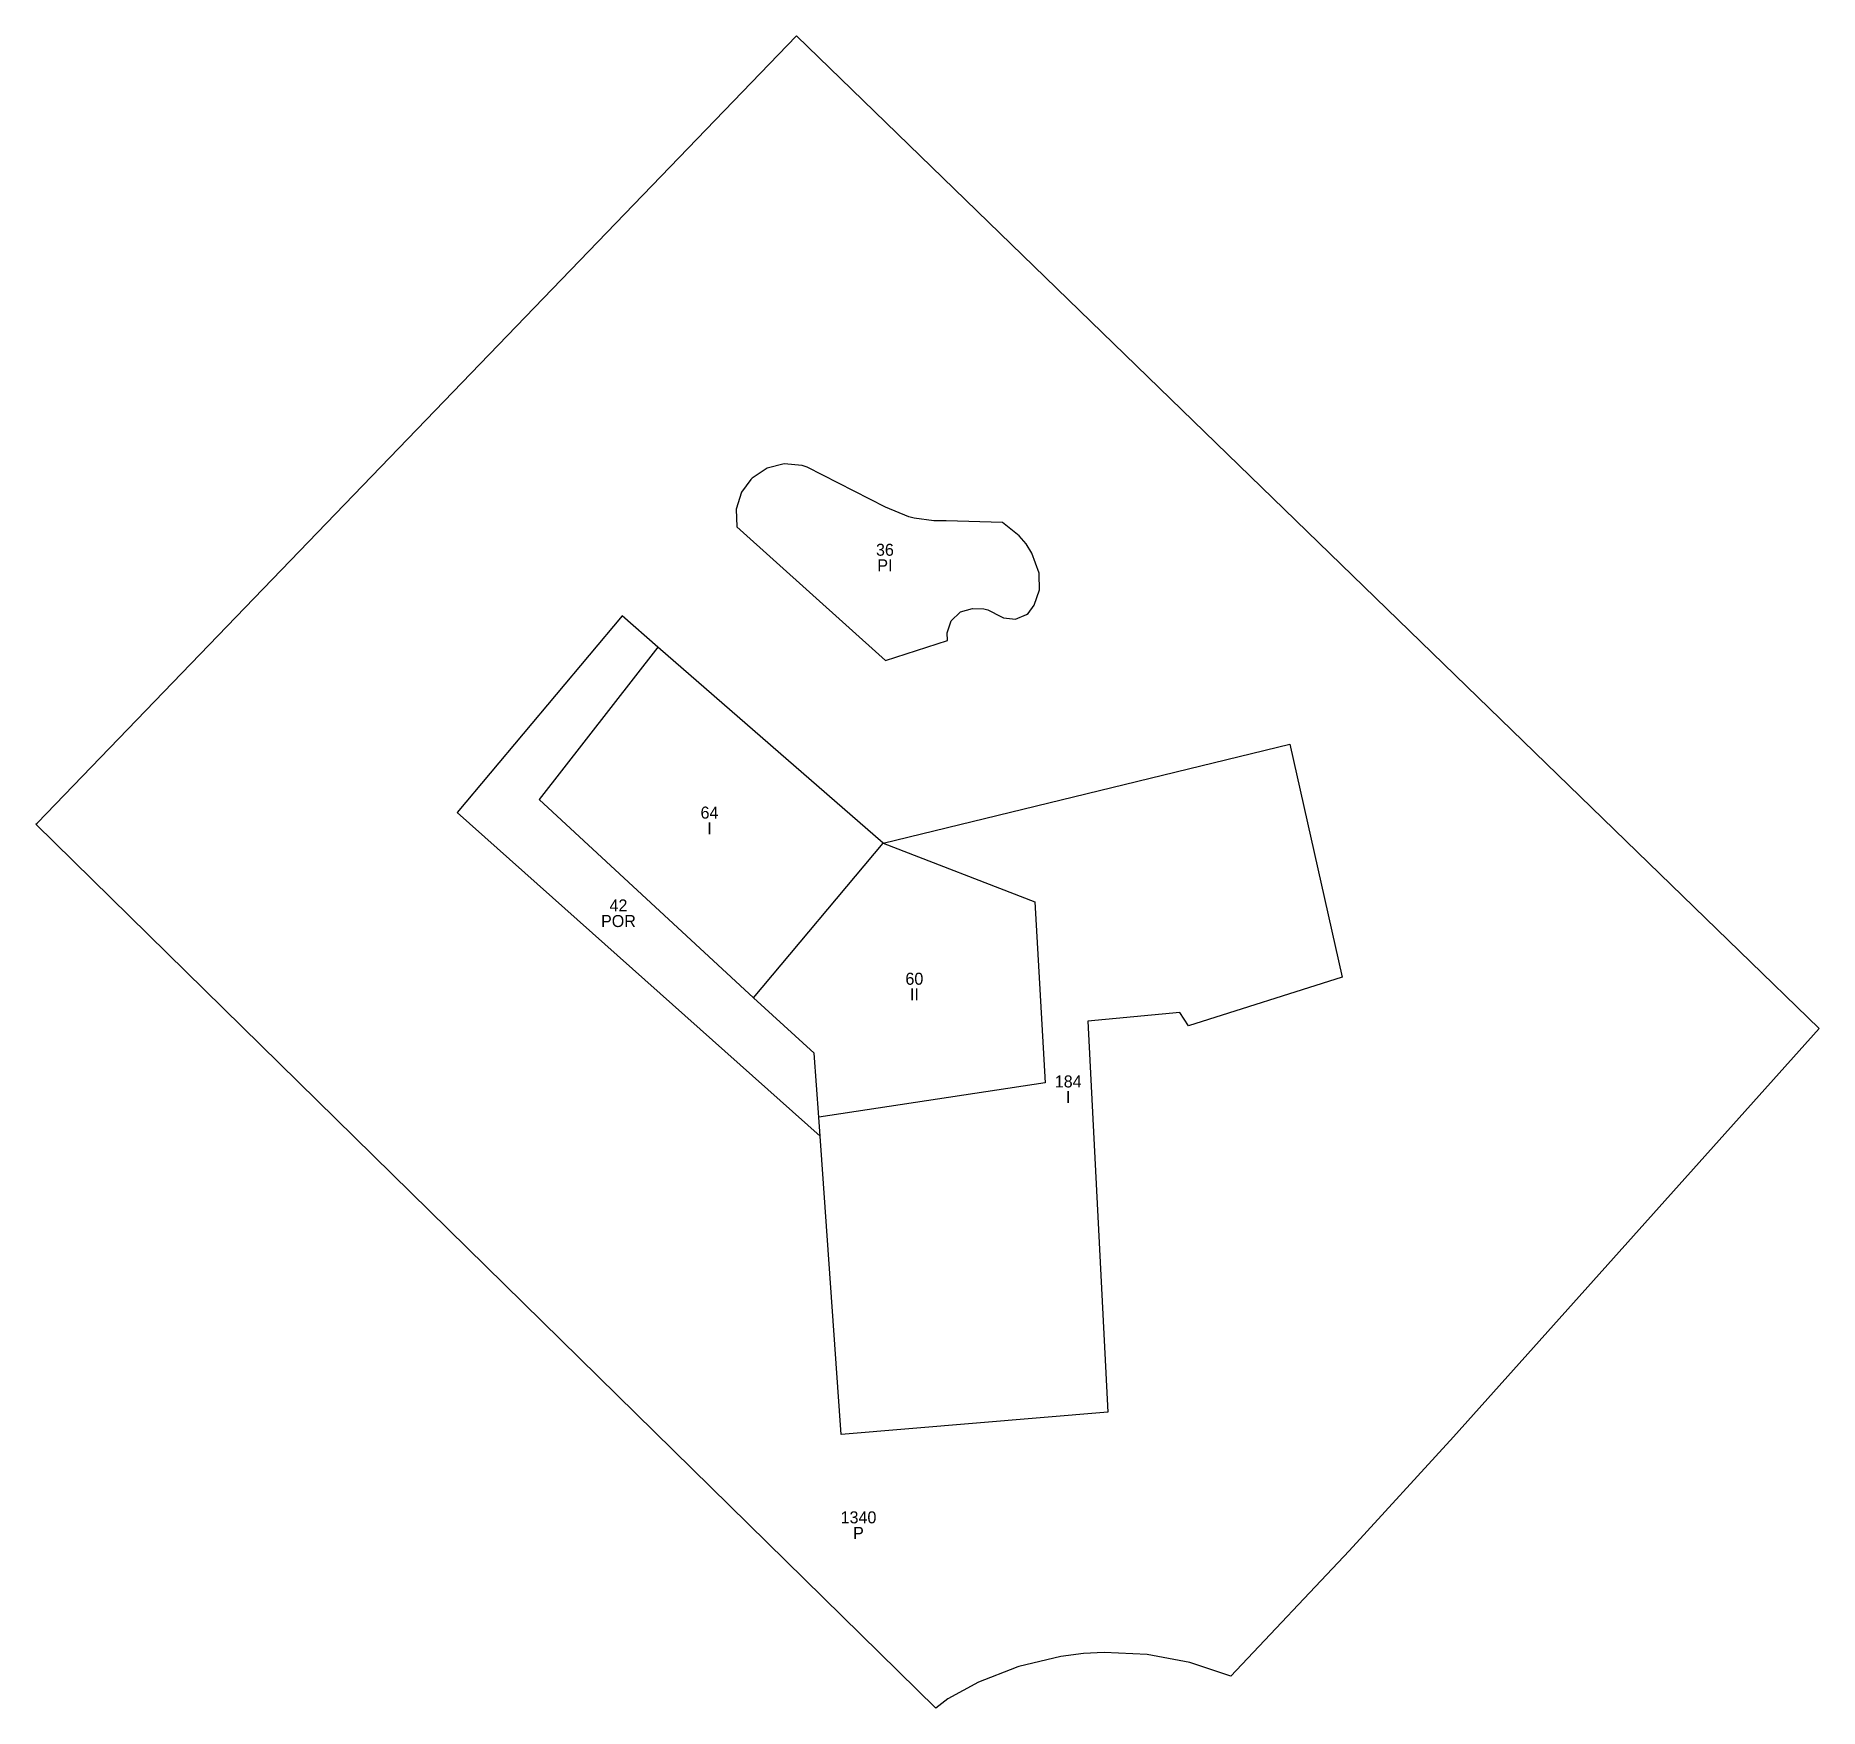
# Model space of a CAD drawing. Header units: metres. Extents: x 483559.2 to 483618.5, y 4631389.5 to 4631445.2.
import ezdxf
from ezdxf.enums import TextEntityAlignment as Align

# ---------------------------------------------------------------- set-up
doc = ezdxf.new("R2010")
doc.units = ezdxf.units.M

msp = doc.modelspace()

# ---------------------------------------------------------------- linework, layer by layer
at = {"layer": 'PG-LI'}
for p, q in [((483587.358, 4631418.28), (483579.8615, 4631424.8115)), ((483583.042, 4631413.1375), (483587.358, 4631418.28)), ((483585.266, 4631408.5315), (483585.2215, 4631409.16))]:
    msp.add_line(p, q, dxfattribs=at)
for points in [[(483587.4355, 4631424.364), (483589.5045, 4631425.0265), (483589.489, 4631425.2845), (483589.6245, 4631425.6825), (483589.9285, 4631425.973), (483589.9405, 4631425.98), (483590.3325, 4631426.0905), (483590.7175, 4631426.0795), (483590.8425, 4631426.051), (483591.2985, 4631425.8185), (483591.3715, 4631425.7855), (483591.7675, 4631425.7385), (483592.136, 4631425.8895), (483592.187, 4631425.9315), (483592.3845, 4631426.201), (483592.5675, 4631426.7195), (483592.559, 4631427.2405), (483592.553, 4631427.2695), (483592.3115, 4631427.9395), (483592.1225, 4631428.242), (483591.893, 4631428.516), (483591.3305, 4631428.953), (483589.456, 4631429.018), (483589.044, 4631429.0105), (483588.389, 4631429.0985), (483588.2125, 4631429.1445), (483587.4355, 4631429.4705), (483584.8335, 4631430.7955), (483584.6605, 4631430.852), (483584.0715, 4631430.907), (483583.4975, 4631430.763), (483583.0045, 4631430.436), (483582.9585, 4631430.3915), (483582.648, 4631429.9635), (483582.47, 4631429.3995), (483582.49, 4631428.808), (483587.4355, 4631424.364)], [(483579.8615, 4631424.8115), (483578.673, 4631425.8485), (483573.1815, 4631419.2995), (483585.266, 4631408.5315)], [(483579.8615, 4631424.8115), (483575.912, 4631419.739), (483583.042, 4631413.1375)], [(483587.358, 4631418.28), (483600.8985, 4631421.5815), (483602.6435, 4631413.8255), (483597.524, 4631412.2045), (483597.2395, 4631412.65), (483594.1705, 4631412.362), (483594.8405, 4631399.3395), (483585.968, 4631398.595), (483585.266, 4631408.5315)], [(483587.358, 4631418.28), (483592.4115, 4631416.3325), (483592.7505, 4631410.302), (483585.2215, 4631409.16)], [(483585.2215, 4631409.16), (483585.065, 4631411.295), (483583.042, 4631413.1375)]]:
    msp.add_lwpolyline(points, dxfattribs=at)
at = {"layer": 'PG-LP'}
msp.add_lwpolyline([(483618.5225, 4631412.116), (483606.3435, 4631398.5155), (483602.8735, 4631394.7255), (483598.9305, 4631390.552), (483597.566, 4631391.0115), (483596.151, 4631391.2775), (483594.713, 4631391.3435), (483594.0345, 4631391.306), (483593.2795, 4631391.21), (483591.8785, 4631390.8785), (483591.8105, 4631390.852), (483591.788, 4631390.843), (483590.5375, 4631390.355), (483589.515, 4631389.7995), (483589.1115, 4631389.4825), (483559.1515, 4631418.911), (483559.1975, 4631418.9515), (483584.476, 4631445.163), (483586.3135, 4631443.373), (483618.5225, 4631412.116)], dxfattribs=at)

# ---------------------------------------------------------------- texts
at = {"layer": 'PG-AA'}
for s, p in [('PI', (483587.42, 4631427.73)), ('I', (483581.58, 4631418.98)), ('POR', (483578.55, 4631415.89)), ('II', (483588.4, 4631413.45)), ('I', (483593.52, 4631410.03)), ('P', (483586.54, 4631395.52))]:
    msp.add_text(s, height=0.4, dxfattribs=at).set_placement(p, align=Align.TOP_CENTER)
at = {"layer": 'PG-AS'}
for s, p in [('36', (483587.42, 4631427.73)), ('64', (483581.58, 4631418.98)), ('42', (483578.55, 4631415.89)), ('60', (483588.4, 4631413.45)), ('184', (483593.52, 4631410.03)), ('1340', (483586.54, 4631395.52))]:
    msp.add_text(s, height=0.4, dxfattribs=at).set_placement(p, align=Align.BOTTOM_CENTER)

doc.saveas('drawing.dxf')
